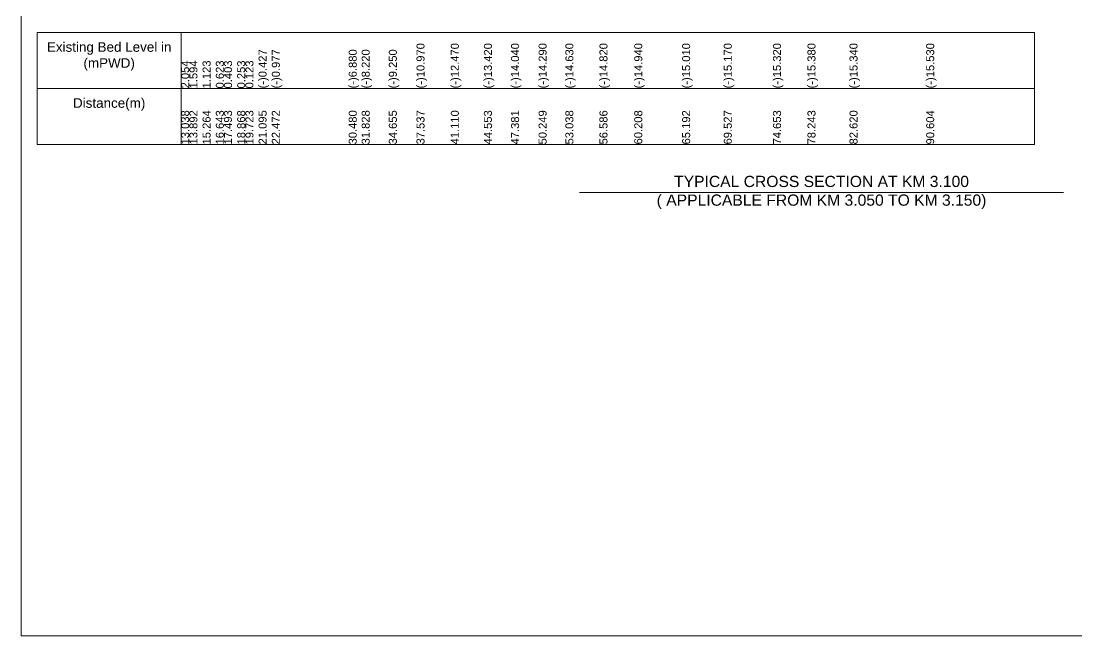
# Model space of a CAD drawing. Header units: inches. Extents: x 89000 to 380017, y -7071 to 0.
# Drawn here: x 295000 to 301595, y -7071 to -3229 of the extents above; entities that cross this region are included whole.
import ezdxf

# ---------------------------------------------------------------- set-up
doc = ezdxf.new("R2010")
doc.units = ezdxf.units.IN
doc.header["$LTSCALE"] = 7
doc.header["$MEASUREMENT"] = 0
for name, color, linetype, lineweight in [('Cross section Data Border', 7, 'Continuous', 9), ('Cross Section Labels', 7, 'Continuous', 9), ('Long Section Labels', 7, 'Continuous', 9)]:
    doc.layers.add(name, color=color, linetype=linetype, lineweight=lineweight)
doc.styles.get("Standard").update_dxf_attribs({"font": 'arial.ttf'})

msp = doc.modelspace()

# ---------------------------------------------------------------- linework, layer by layer
at = {"layer": 'Cross section Data Border'}
msp.add_lwpolyline([(295100, -3300), (301329.75672, -3300), (301329.75672, -4000), (295100, -4000)], close=True, dxfattribs=at)
for points in [[(296000, -3300), (296000, -4000)], [(295100, -3650), (301329.75672, -3650)]]:
    msp.add_lwpolyline(points, dxfattribs=at)
at = {"layer": 'Cross Section Labels'}
msp.add_lwpolyline([(295000, 0), (305000, 0), (305000, -7071), (295000, -7071)], close=True, dxfattribs=at)
msp.add_lwpolyline([(298488, -4300), (300000, -4300), (301512, -4300)], dxfattribs=at)

# ---------------------------------------------------------------- texts
at = {"layer": 'Cross section Data Border', "char_height": 60, "width": 800, "attachment_point": 5}
for s, insert in [('Existing Bed Level in (mPWD)', (295550, -3450)), ('Distance(m)', (295550, -3750))]:
    msp.add_mtext(s, dxfattribs=dict(at, insert=insert))
at = {"layer": 'Cross Section Labels', "insert": (300000, -4300), "char_height": 70, "attachment_point": 5}
msp.add_mtext('TYPICAL CROSS SECTION AT KM 3.100^J( APPLICABLE FROM KM 3.050 TO KM 3.150)', dxfattribs=at)
at = {"layer": 'Long Section Labels', "char_height": 50, "attachment_point": 1, "rotation": 90}
for s, insert in [('(-)0.427', (296483.3971, -3650)), ('(-)0.977', (296566.02801, -3650)), ('(-)6.880', (297046.46579, -3650)), ('(-)8.220', (297127.35537, -3650)), ('(-)9.250', (297297.02253, -3650)), ('(-)10.970', (297469.89464, -3650)), ('(-)12.470', (297684.27229, -3650)), ('(-)13.420', (297890.89604, -3650)), ('(-)14.040', (298060.58157, -3650)), ('(-)14.290', (298232.6584, -3650)), ('(-)14.630', (298399.95906, -3650)), ('(-)14.820', (298612.86876, -3650)), ('(-)14.940', (298830.17409, -3650)), ('(-)15.010', (299129.21715, -3650)), ('(-)15.170', (299389.3141, -3650)), ('(-)15.320', (299696.84742, -3650)), ('(-)15.380', (299912.28835, -3650)), ('(-)15.340', (300174.87233, -3650)), ('(-)15.530', (300653.90763, -3650)), ('2.054', (296000, -3650)), ('1.594', (296051.24235, -3650)), ('1.123', (296133.55596, -3650)), ('0.623', (296216.29473, -3650)), ('0.403', (296267.26705, -3650)), ('0.253', (296349.77345, -3650)), ('0.123', (296401.08069, -3650)), ('13.038', (296000, -4000)), ('13.892', (296051.24235, -4000)), ('15.264', (296133.55596, -4000)), ('16.643', (296216.29473, -4000)), ('17.493', (296267.26705, -4000)), ('18.868', (296349.77345, -4000)), ('19.723', (296401.08069, -4000)), ('21.095', (296483.3971, -4000)), ('22.472', (296566.02801, -4000)), ('30.480', (297046.46579, -4000)), ('31.828', (297127.35537, -4000)), ('34.655', (297297.02253, -4000)), ('37.537', (297469.89464, -4000)), ('41.110', (297684.27229, -4000)), ('44.553', (297890.89604, -4000)), ('47.381', (298060.58157, -4000)), ('50.249', (298232.6584, -4000)), ('53.038', (298399.95906, -4000)), ('56.586', (298612.86876, -4000)), ('60.208', (298830.17409, -4000)), ('65.192', (299129.21715, -4000)), ('69.527', (299389.3141, -4000)), ('74.653', (299696.84742, -4000)), ('78.243', (299912.28835, -4000)), ('82.620', (300174.87233, -4000)), ('90.604', (300653.90763, -4000))]:
    msp.add_mtext(s, dxfattribs=dict(at, insert=insert))

doc.saveas('drawing.dxf')
